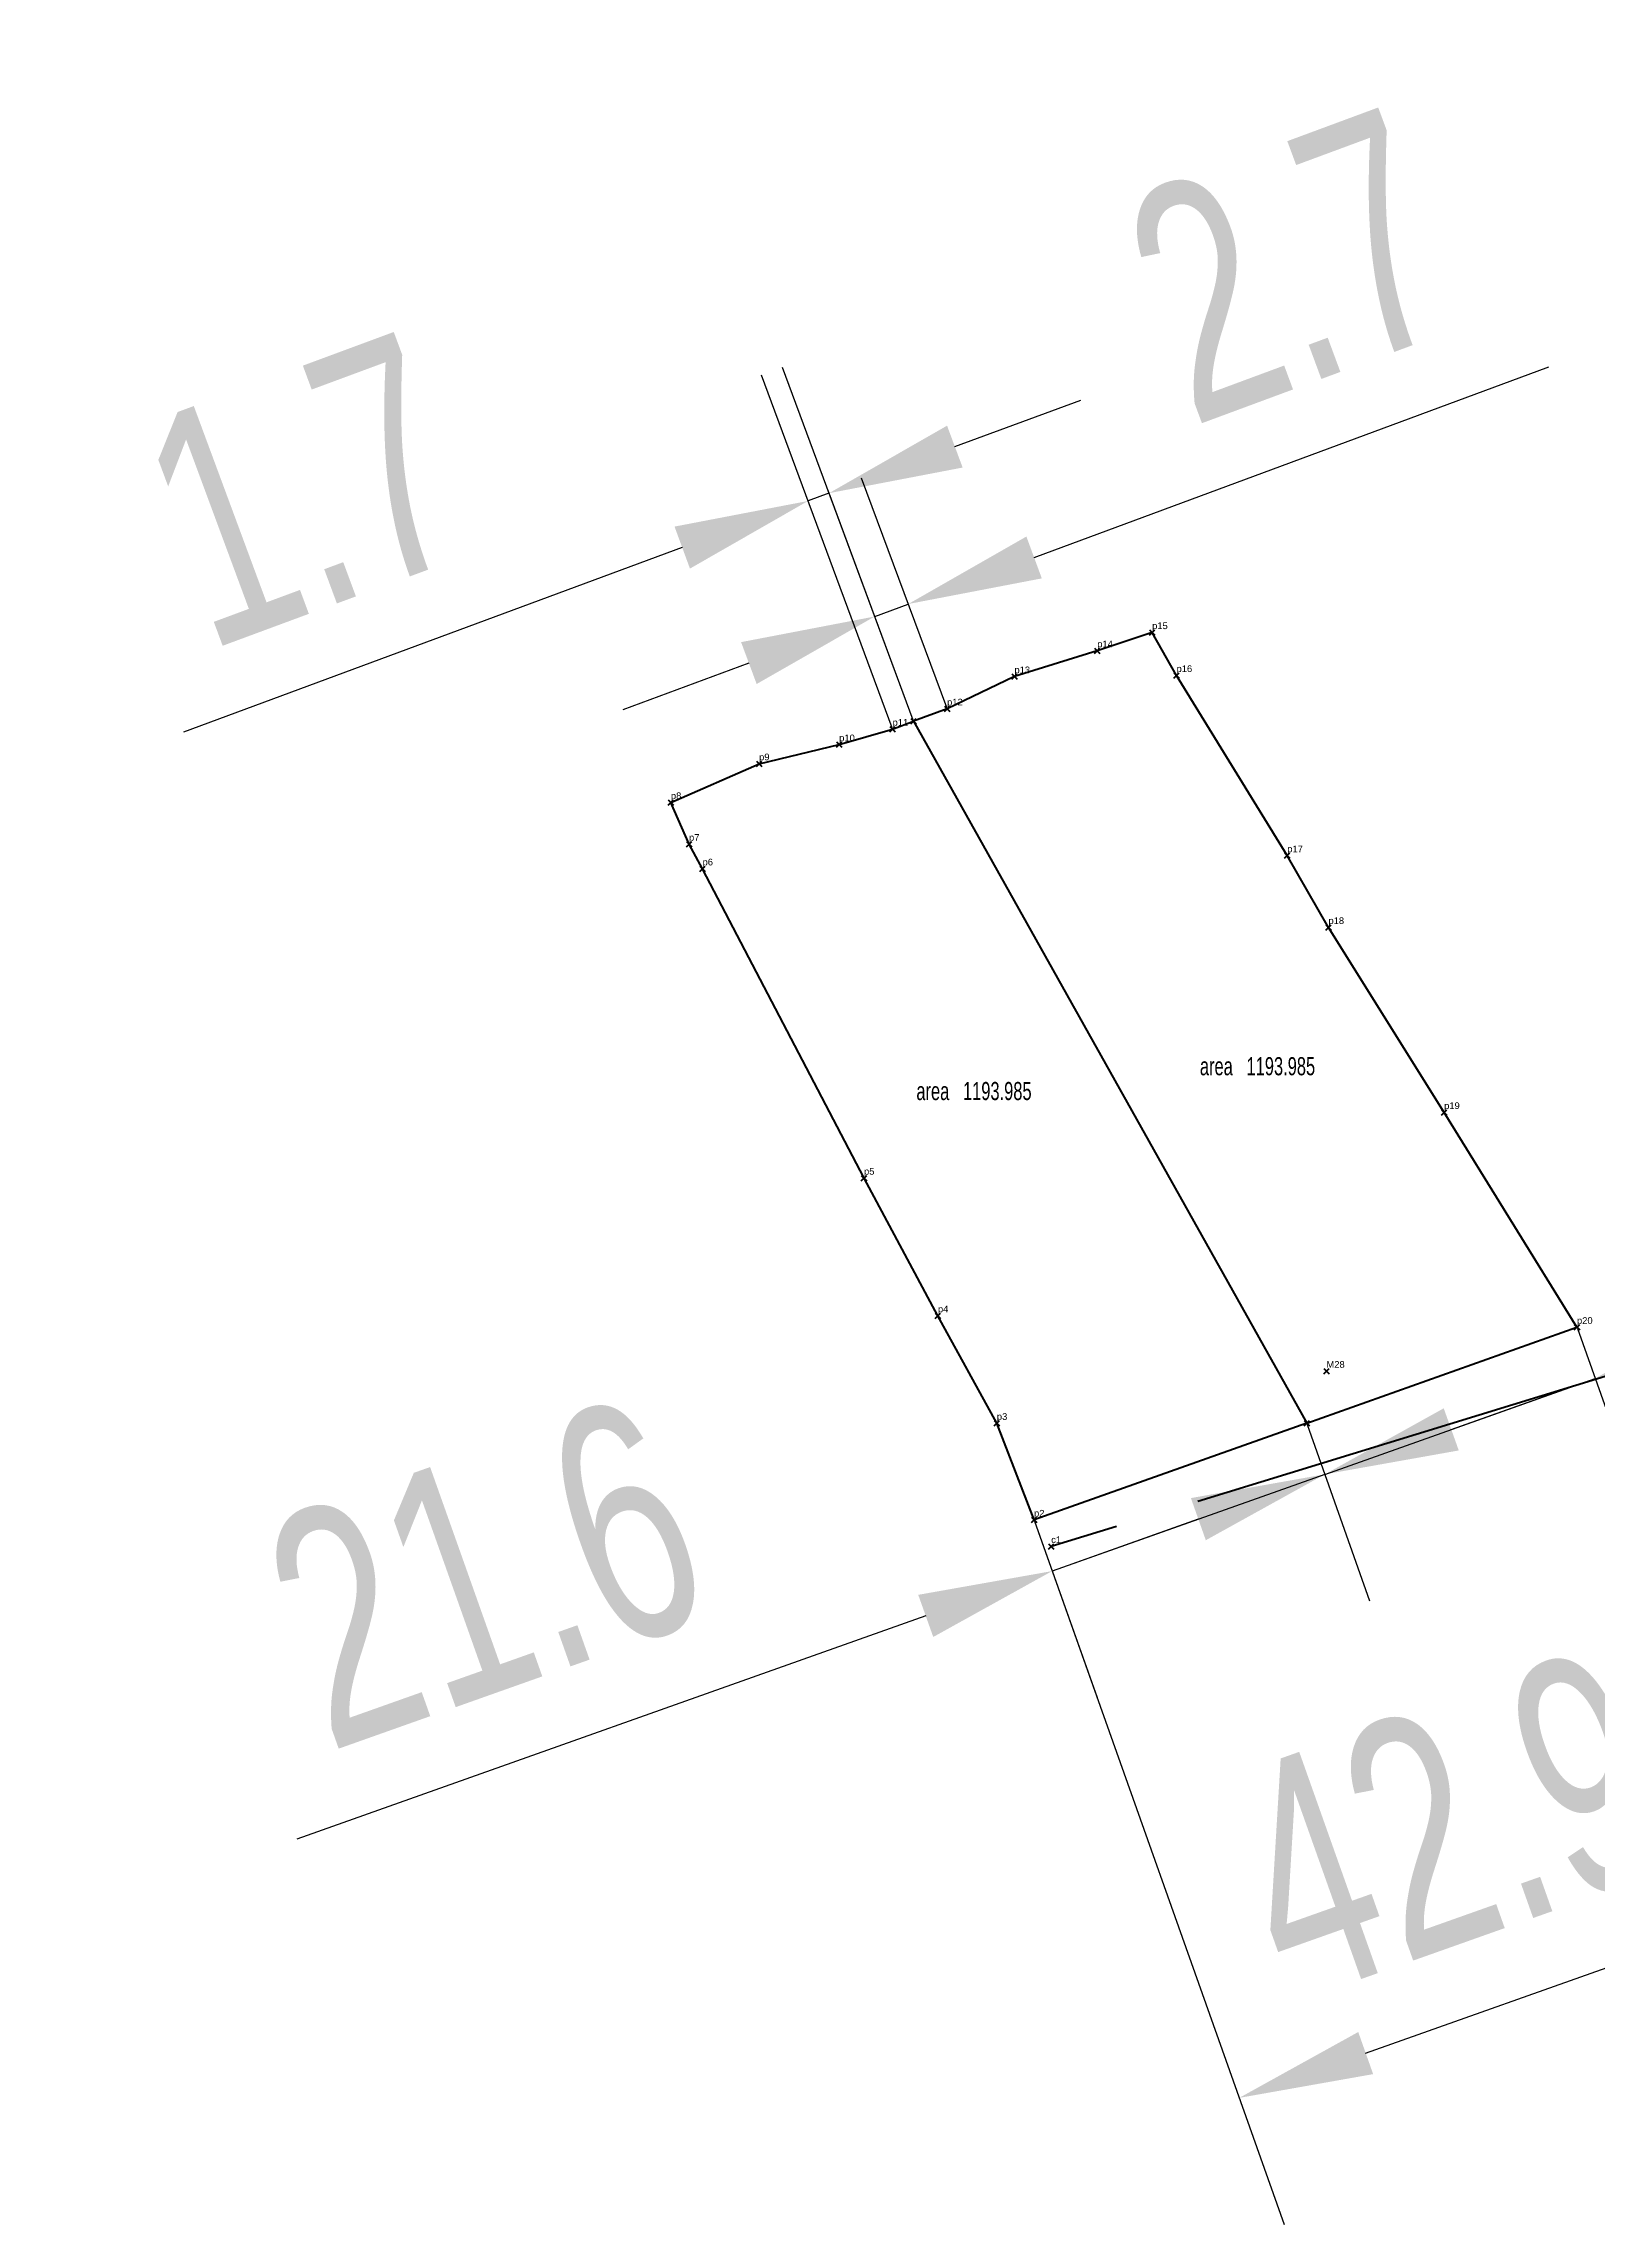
# Model space of a CAD drawing. Header units: millimetres. Extents: x 604208 to 604382, y 1312619 to 1312782.
# Drawn here: x 604207.6 to 604323.4, y 1312619 to 1312781.5 of the extents above; entities that cross this region are included whole.
import ezdxf

# ---------------------------------------------------------------- set-up
doc = ezdxf.new("R2010")
doc.units = ezdxf.units.MM
doc.header["$PDMODE"] = 3
doc.header["$PDSIZE"] = 0.2
doc.linetypes.add('PHANTOM', pattern=[63.5, 31.75, -6.35, 6.35, -6.35, 6.35, -6.35])
doc.layers.get('0').update_dxf_attribs({"color": 1, "linetype": 'CONTINUOUS', "lineweight": 100})
doc.layers.get('Defpoints').update_dxf_attribs({"linetype": 'CONTINUOUS'})
doc.layers.add('Point', color=5, linetype='CONTINUOUS', lineweight=100)
doc.layers.add('Point_Name', color=1, linetype='CONTINUOUS', lineweight=100)
doc.styles.get("Standard").update_dxf_attribs({"font": 'arial.ttf', "width": 0.65})
doc.dimstyles.new('ISO-25', dxfattribs={"dimtxt": 2.5, "dimasz": 2.5, "dimexe": 1.25, "dimexo": 0.625, "dimtad": 1, "dimtxsty": 'Standard', "dimcen": 2.5, "dimadec": 0, "dimazin": 0, "dimtfac": 1, "dimtmove": 0, "dimatfit": 3, "dimfxl": 1, "dimarcsym": 0})

# ---------------------------------------------------------------- blocks, each defined once
blk = doc.blocks.new('*D5')
at = {"color": 6, "lineweight": -2, "transparency": 16777216}
for p, q in [((604272.43, 1312731.13), (604262.69, 1312757.41)), ((604270.86, 1312730.56), (604261.13, 1312756.84)), ((604275.54, 1312751.51), (604284.92, 1312754.98)), ((604266.16, 1312748.04), (604264.6, 1312747.46)), ((604255.22, 1312743.98), (604218.05, 1312730.22))]:
    blk.add_line(p, q, dxfattribs=at)
at = {"color": 6, "transparency": 16777216}
for points in [[(604274.96, 1312753.07), (604276.12, 1312749.95), (604266.16, 1312748.04)], [(604254.65, 1312745.55), (604255.8, 1312742.42), (604264.6, 1312747.46)]]:
    blk.add_solid(points, dxfattribs=at)
at = {"layer": 'Defpoints', "color": 0, "transparency": 16777216}
for p in [(604266.16, 1312748.04), (604270.9, 1312730.46, 320.17), (604272.46, 1312731.04, 320.17)]:
    blk.add_point(p, dxfattribs=at)
at = {"color": 3, "transparency": 16777216, "insert": (604227.16, 1312748.29), "char_height": 17.5, "attachment_point": 5, "rotation": 20.3261}
blk.add_mtext('1.7', dxfattribs=at)
blk = doc.blocks.new('*D6')
at = {"color": 6, "lineweight": -2, "transparency": 16777216}
for p, q in [((604281.45, 1312743.25), (604319.8, 1312757.46)), ((604272.43, 1312731.13), (604266.09, 1312748.23)), ((604274.93, 1312732.06), (604268.59, 1312749.16)), ((604269.57, 1312738.85), (604272.07, 1312739.78)), ((604260.19, 1312735.38), (604250.81, 1312731.9))]:
    blk.add_line(p, q, dxfattribs=at)
at = {"color": 6, "transparency": 16777216}
for points in [[(604280.87, 1312744.81), (604282.02, 1312741.69), (604272.07, 1312739.78)], [(604259.61, 1312736.94), (604260.77, 1312733.82), (604269.57, 1312738.85)]]:
    blk.add_solid(points, dxfattribs=at)
at = {"layer": 'Defpoints', "color": 0, "transparency": 16777216}
for p in [(604272.07, 1312739.78), (604274.96, 1312731.97, 320.17), (604272.46, 1312731.04, 320.17)]:
    blk.add_point(p, dxfattribs=at)
at = {"color": 3, "transparency": 16777216, "insert": (604300.52, 1312765.02), "char_height": 17.5, "attachment_point": 5, "rotation": 20.3261}
blk.add_mtext('2.7', dxfattribs=at)
blk = doc.blocks.new('*D7')
at = {"color": 6, "lineweight": -2, "transparency": 16777216}
for p, q in [((604312.53, 1312678.27), (604321.96, 1312681.61)), ((604301.79, 1312678.63), (604306.45, 1312665.5)), ((604303.11, 1312674.92), (604282.79, 1312667.71)), ((604281.48, 1312671.42), (604286.14, 1312658.29)), ((604273.37, 1312664.37), (604226.5, 1312647.73))]:
    blk.add_line(p, q, dxfattribs=at)
at = {"color": 6, "transparency": 16777216}
for points in [[(604311.97, 1312679.84), (604313.09, 1312676.7), (604303.11, 1312674.92)], [(604272.81, 1312665.94), (604273.93, 1312662.8), (604282.79, 1312667.71)]]:
    blk.add_solid(points, dxfattribs=at)
at = {"layer": 'Defpoints', "color": 0, "transparency": 16777216}
for p in [(604301.76, 1312678.73, 320.17), (604303.11, 1312674.92), (604281.44, 1312671.52, 320.17)]:
    blk.add_point(p, dxfattribs=at)
at = {"color": 3, "transparency": 16777216, "insert": (604240.56, 1312667.51), "char_height": 17.5, "attachment_point": 5, "rotation": 19.542}
blk.add_mtext('21.6', dxfattribs=at)
blk = doc.blocks.new('*D8')
at = {"color": 6, "lineweight": -2, "transparency": 16777216}
for p, q in [((604332.68, 1312685.42), (604379.51, 1312702.04)), ((604321.94, 1312685.78), (604326.6, 1312672.65)), ((604303.11, 1312674.92), (604323.25, 1312682.07)), ((604301.79, 1312678.63), (604306.45, 1312665.5)), ((604293.68, 1312671.58), (604284.26, 1312668.23))]:
    blk.add_line(p, q, dxfattribs=at)
at = {"color": 6, "transparency": 16777216}
for points in [[(604332.12, 1312686.99), (604333.23, 1312683.85), (604323.25, 1312682.07)], [(604293.13, 1312673.15), (604294.24, 1312670.01), (604303.11, 1312674.92)]]:
    blk.add_solid(points, dxfattribs=at)
at = {"layer": 'Defpoints', "color": 0, "transparency": 16777216}
for p in [(604321.9, 1312685.88, 319.72), (604323.25, 1312682.07), (604301.76, 1312678.73, 320.17)]:
    blk.add_point(p, dxfattribs=at)
at = {"color": 3, "transparency": 16777216, "insert": (604356.19, 1312708.39), "char_height": 17.5, "attachment_point": 5, "rotation": 19.542}
blk.add_mtext('21.4', dxfattribs=at)
blk = doc.blocks.new('*D12')
at = {"color": 6, "lineweight": -2, "transparency": 16777216}
for p, q in [((604321.94, 1312685.78), (604340.53, 1312633.38)), ((604281.48, 1312671.42), (604300.07, 1312619.02)), ((604306.15, 1312631.79), (604327.77, 1312639.46))]:
    blk.add_line(p, q, dxfattribs=at)
at = {"color": 6, "transparency": 16777216}
for points in [[(604327.21, 1312641.03), (604328.32, 1312637.89), (604337.19, 1312642.81)], [(604305.6, 1312633.36), (604306.71, 1312630.22), (604296.73, 1312628.45)]]:
    blk.add_solid(points, dxfattribs=at)
at = {"layer": 'Defpoints', "color": 0, "transparency": 16777216}
for p in [(604321.9, 1312685.88, 319.72), (604281.44, 1312671.52, 320.17), (604337.19, 1312642.81)]:
    blk.add_point(p, dxfattribs=at)
at = {"color": 3, "transparency": 16777216, "insert": (604312.3, 1312648.76), "char_height": 17.5, "attachment_point": 5, "rotation": 19.542}
blk.add_mtext('42.9', dxfattribs=at)

msp = doc.modelspace()

# ---------------------------------------------------------------- linework, layer by layer
at = {"color": 7}
msp.add_line((604272.46, 1312731.04, 320.17), (604301.76, 1312678.73, 320.17), dxfattribs=at)
at = {"color": 7, "elevation": 320.17}
for points in [[(604301.76, 1312678.73), (604321.9, 1312685.88), (604312, 1312701.89), (604303.38, 1312715.68), (604300.31, 1312721.03), (604292.06, 1312734.46), (604290.24, 1312737.66), (604286.15, 1312736.3), (604279.98, 1312734.37), (604274.96, 1312731.97), (604272.46, 1312731.04), (604301.76, 1312678.73)], [(604301.76, 1312678.73), (604281.44, 1312671.52), (604278.67, 1312678.73), (604274.28, 1312686.74), (604268.77, 1312697), (604256.74, 1312720.05), (604255.73, 1312721.88), (604254.38, 1312724.99), (604260.95, 1312727.88), (604266.92, 1312729.3), (604270.9, 1312730.46), (604272.46, 1312731.04), (604301.76, 1312678.73)]]:
    msp.add_lwpolyline(points, dxfattribs=at)
at = {"color": 7, "linetype": 'PHANTOM', "elevation": 322.09}
msp.add_lwpolyline([(604368.21, 1312697.1), (604350.23, 1312691.11), (604331.26, 1312684.59), (604324, 1312682.21), (604282.72, 1312669.55)], dxfattribs=at)
at = {"layer": 'Point', "color": 7}
for p in [(604286.15, 1312736.3, 322.75), (604290.24, 1312737.66, 323.54), (604292.06, 1312734.46, 323.21), (604279.98, 1312734.37, 322.45), (604274.96, 1312731.97, 321.82), (604270.9, 1312730.46, 321.57), (604272.46, 1312731.04, 320.17), (604266.92, 1312729.3, 321.44), (604260.95, 1312727.88, 321.75), (604254.38, 1312724.99, 322), (604255.73, 1312721.88, 321.38), (604256.74, 1312720.05, 321.15), (604300.31, 1312721.03, 322.74), (604303.38, 1312715.68, 322.34), (604312, 1312701.89, 321.24), (604268.77, 1312697, 319.9), (604274.28, 1312686.74, 319.62), (604321.9, 1312685.88, 319.72), (604303.23, 1312682.61, 319.51), (604278.67, 1312678.73, 319.62), (604301.76, 1312678.73, 320.17), (604281.44, 1312671.52, 320.17), (604282.72, 1312669.55, 321.22)]:
    msp.add_point(p, dxfattribs=at)

# ---------------------------------------------------------------- texts
at = {"color": 7, "char_height": 1.3501, "width": 8.9203, "attachment_point": 1}
for insert in [(604293.8, 1312706.01), (604272.67, 1312704.16)]:
    msp.add_mtext('area   1193.985', dxfattribs=dict(at, insert=insert))
at = {"layer": 'Point_Name', "color": 7}
for s, p in [('p15', (604290.24, 1312737.91)), ('p14', (604286.15, 1312736.55)), ('p13', (604279.98, 1312734.62)), ('p16', (604292.06, 1312734.71)), ('p12', (604274.96, 1312732.22)), ('p10', (604266.92, 1312729.55)), ('p11', (604270.9, 1312730.71)), ('p9', (604260.95, 1312728.13)), ('p8', (604254.38, 1312725.24)), ('p7', (604255.73, 1312722.13)), ('p17', (604300.31, 1312721.28)), ('p6', (604256.74, 1312720.3)), ('p18', (604303.38, 1312715.93)), ('p19', (604312, 1312702.14)), ('p5', (604268.77, 1312697.25)), ('p4', (604274.28, 1312686.99)), ('p20', (604321.9, 1312686.13)), ('M28', (604303.23, 1312682.86)), ('p3', (604278.67, 1312678.98)), ('p2', (604281.44, 1312671.77)), ('c1', (604282.72, 1312669.8))]:
    msp.add_text(s, height=0.5, dxfattribs=at).set_placement(p)

# ---------------------------------------------------------------- dimensions: what is measured, and where the dimension line sits
at = {"color": 7}
for p1, p2, distance, picture, middle in [((604272.46, 1312731.04, 320.17), (604274.96, 1312731.97, 320.17), 8.33, '*D6', (604300.52, 1312765.02)), ((604301.76, 1312678.73, 320.17), (604321.9, 1312685.88, 319.72), -4.04, '*D8', (604356.19, 1312708.39))]:
    dim = msp.add_aligned_dim(p1=p1, p2=p2, distance=distance, dimstyle='ISO-25', override={"dimscale": 0.05, "dimtxt": 350, "dimasz": 200, "dimexe": 200, "dimexo": 2, "dimgap": 100, "dimdec": 1, "dimzin": 0, "dimdsep": 46, "dimclrd": 6, "dimclre": 6, "dimclrt": 3, "dimtdec": 1}, dxfattribs=at)
    dim.commit()
    dim.dimension.update_dxf_attribs({"geometry": picture, "text_midpoint": middle})
for base, p1, p2, angle, picture, middle in [((604266.16, 1312748.04), (604270.9, 1312730.46, 320.17), (604272.46, 1312731.04, 320.17), 20.3261, '*D5', (604231.95, 1312735.36)), ((604303.11, 1312674.92), (604281.44, 1312671.52, 320.17), (604301.76, 1312678.73, 320.17), 19.542, '*D7', (604245.22, 1312654.38))]:
    dim = msp.add_linear_dim(base=base, p1=p1, p2=p2, angle=angle, dimstyle='ISO-25', override={"dimscale": 0.05, "dimtxt": 350, "dimasz": 200, "dimexe": 200, "dimexo": 2, "dimgap": 100, "dimdec": 1, "dimzin": 0, "dimdsep": 46, "dimclrd": 6, "dimclre": 6, "dimclrt": 3, "dimtdec": 1}, dxfattribs=at)
    dim.commit()
    dim.dimension.update_dxf_attribs({"geometry": picture, "text_midpoint": middle, "dimtype": 161})
at = {"color": 2}
dim = msp.add_aligned_dim(p1=(604281.44, 1312671.52, 320.17), p2=(604321.9, 1312685.88, 319.72), distance=-45.7, dimstyle='ISO-25', override={"dimscale": 0.05, "dimtxt": 350, "dimasz": 200, "dimexe": 200, "dimexo": 2, "dimgap": 100, "dimdec": 1, "dimzin": 0, "dimdsep": 46, "dimclrd": 6, "dimclre": 6, "dimclrt": 3, "dimtdec": 1}, dxfattribs=at)
dim.commit()
dim.dimension.update_dxf_attribs({"geometry": '*D12', "text_midpoint": (604312.3, 1312648.76)})

doc.saveas('drawing.dxf')
